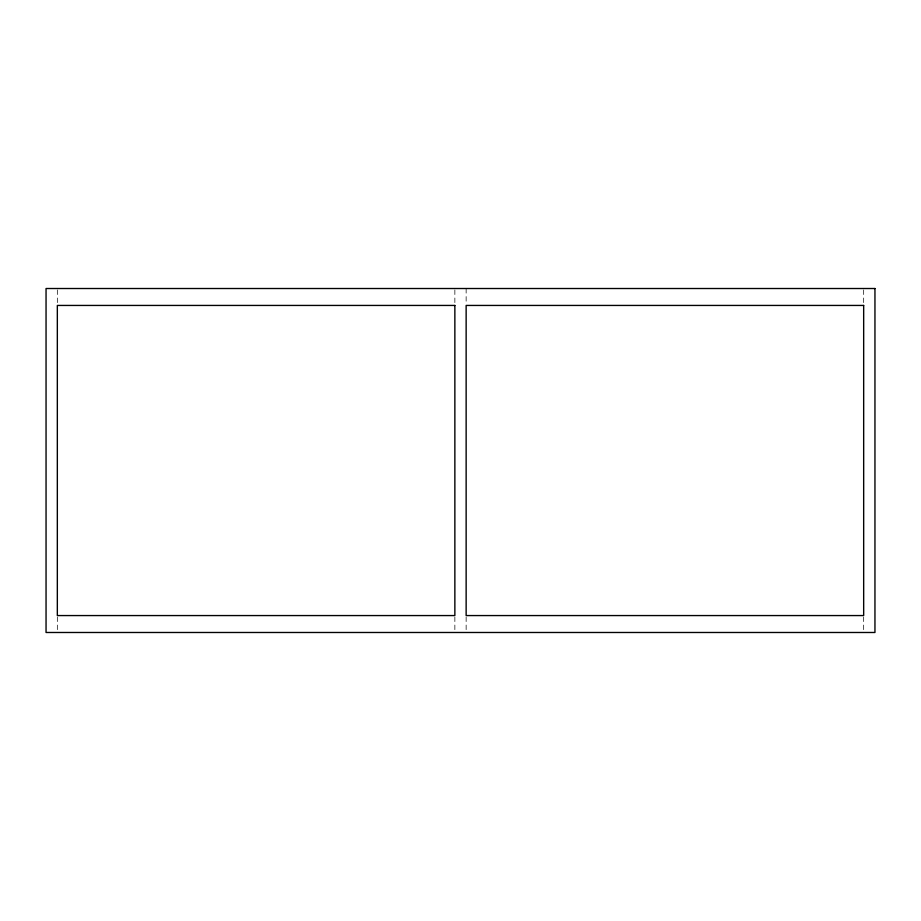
<?xml version="1.0" encoding="UTF-8"?>
<svg xmlns="http://www.w3.org/2000/svg" width="921" height="921" viewBox="0 0 921 921"><rect width="100%" height="100%" fill="white"/><g stroke="black" fill="none" stroke-linecap="round" stroke-linejoin="round"><path stroke-width="0.69" stroke-dasharray="4.61 3.45" d="M863.668 289.931L863.668 304.022M863.668 616.978L863.668 631.069M466.141 288.515L466.141 304.022M466.141 616.978L466.141 631.069M454.859 289.931L454.859 304.022M454.859 616.978L454.859 632.485M57.332 289.931L57.332 304.022M57.332 616.978L57.332 631.069"/><path stroke-width="1.38" d="M874.95 288.515L46.05 288.515L46.05 632.485L874.95 632.485L874.95 288.515M454.859 305.438L57.332 305.438L57.332 615.562L454.859 615.562L454.859 305.438M863.668 305.438L466.141 305.438L466.141 615.562L863.668 615.562L863.668 305.438"/></g></svg>
